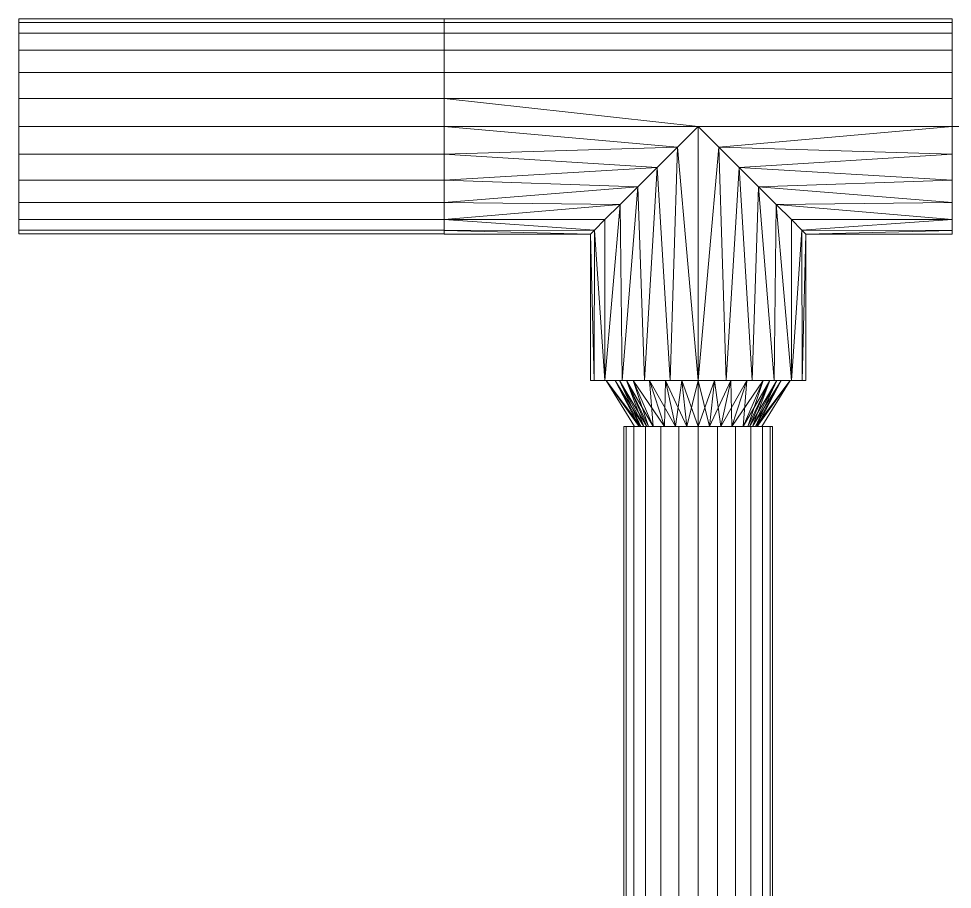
# Model space of a CAD drawing. Header units: inches. Extents: x -3325 to -59, y 5 to 733.
# Drawn here: x -3222.64 to -3214.39, y 622.26 to 629.95 of the extents above; entities that cross this region are included whole.
import ezdxf

# ---------------------------------------------------------------- set-up
doc = ezdxf.new("R2010")
doc.units = ezdxf.units.IN
doc.header["$MEASUREMENT"] = 0
doc.layers.add('P-PIPE', color=10, linetype='Continuous', lineweight=9)

# ---------------------------------------------------------------- blocks, each defined once
blk = doc.blocks.new('Tee - Welded - Generic - Standard-1125979-06 - Fifth Level')
at = {"layer": 'P-PIPE'}
mesh = blk.add_polyface(dxfattribs=at)
corners = [(-2.2441, -0.9508), (-2.2441, -0.9184, 0.2461), (-2.2441, -0.8234, 0.4754), (-2.2441, -0.6723, 0.6723), (-2.2441, -0.4754, 0.8234), (-2.2441, -0.2461, 0.9184), (-2.2441, 0, 0.9508), (-2.2441, 0.2461, 0.9184), (-2.2441, 0.4754, 0.8234), (-2.2441, 0.6723, 0.6723), (-2.2441, 0.8234, 0.4754), (-2.2441, 0.9184, 0.2461), (-2.2441, 0.9508), (-2.2441, 0.9184, -0.2461), (-2.2441, 0.8234, -0.4754), (-2.2441, 0.6723, -0.6723), (-2.2441, 0.4754, -0.8234), (-2.2441, 0.2461, -0.9184), (-2.2441, 0, -0.9508), (-2.2441, -0.2461, -0.9184), (-2.2441, -0.4754, -0.8234), (-2.2441, -0.6723, -0.6723), (-2.2441, -0.8234, -0.4754), (-2.2441, -0.9184, -0.2461)]
mesh.append_faces([[corners[k] for k in face] for face in [(10, 0, 7, 9)]], dxfattribs={"vtx0": -1, "vtx1": -1, "vtx2": -1})
mesh.append_faces([[corners[k] for k in face] for face in [(13, 21, 0, 10)]], dxfattribs={"vtx0": -1, "vtx1": -1, "vtx2": -1, "vtx3": -1})
mesh.append_faces([[corners[k] for k in face] for face in [(13, 16, 20, 21), (5, 7, 0, 1)]], dxfattribs={"vtx0": -1, "vtx1": -1, "vtx3": -1})
mesh.append_faces([[corners[k] for k in face] for face in [(4, 5, 3)]], dxfattribs={"vtx1": -1})
mesh.append_faces([[corners[k] for k in face] for face in [(18, 19, 20), (22, 23, 0, 21), (7, 8, 9), (5, 6, 7)]], dxfattribs={"vtx2": -1})
mesh.append_faces([[corners[k] for k in face] for face in [(16, 17, 18, 20), (1, 2, 3, 5)]], dxfattribs={"vtx2": -1, "vtx3": -1})
mesh.append_faces([[corners[k] for k in face] for face in [(13, 14, 15, 16), (10, 11, 12, 13)]], dxfattribs={"vtx3": -1})
mesh = blk.add_polyface(dxfattribs=at)
corners = [(-2.2441, 0.9508), (-2.2441, 0.9184, 0.2461), (-2.2441, 0.8234, 0.4754), (-2.2441, 0.6723, 0.6723), (-2.2441, 0.4754, 0.8234), (-2.2441, 0.2461, 0.9184), (-2.2441, 0, 0.9508), (-2.2441, -0.2461, 0.9184), (-2.2441, -0.4754, 0.8234), (-2.2441, -0.6723, 0.6723), (-2.2441, -0.8234, 0.4754), (-2.2441, -0.9184, 0.2461), (-2.2441, -0.9508), (-0.9508, -0.9508), (-0.9163, -0.9163, 0.2538), (-0.8229, -0.8229, 0.4762), (-0.6899, -0.6899, 0.6542), (-0.5329, -0.5329, 0.7874), (-0.3617, -0.3617, 0.8793), (-0.1826, -0.1826, 0.9331), (0, 0, 0.9508), (0.1826, -0.1826, 0.9331), (0.3617, -0.3617, 0.8793), (0.5329, -0.5329, 0.7874), (0.6899, -0.6899, 0.6542), (0.8229, -0.8229, 0.4762), (0.9163, -0.9163, 0.2538), (0.9508, -0.9508), (2.2441, -0.9508), (2.2441, -0.9184, 0.2461), (2.2441, -0.8234, 0.4754), (2.2441, -0.6723, 0.6723), (2.2441, -0.4754, 0.8234), (2.2441, -0.2461, 0.9184), (2.2441, 0, 0.9508), (2.2441, 0.2461, 0.9184), (2.2441, 0.4754, 0.8234), (2.2441, 0.6723, 0.6723), (2.2441, 0.8234, 0.4754), (2.2441, 0.9184, 0.2461), (2.2441, 0.9508)]
mesh.append_faces([[corners[k] for k in face] for face in [(13, 11, 12)]], dxfattribs={"vtx0": -1})
mesh.append_faces([[corners[k] for k in face] for face in [(27, 29, 26), (25, 30, 24), (11, 14, 10), (9, 17, 8), (16, 10, 15), (23, 32, 22), (21, 34, 20), (22, 33, 21), (33, 22, 32), (19, 7, 18), (7, 19, 6)]], dxfattribs={"vtx0": -1, "vtx1": -1})
mesh.append_faces([[corners[k] for k in face] for face in [(30, 25, 26), (24, 30, 31), (8, 17, 18), (21, 33, 34), (18, 7, 8), (20, 5, 6)]], dxfattribs={"vtx0": -1, "vtx2": -1})
mesh.append_faces([[corners[k] for k in face] for face in [(20, 34, 35, 5)]], dxfattribs={"vtx0": -1, "vtx2": -1, "vtx3": -1})
mesh.append_faces([[corners[k] for k in face] for face in [(28, 29, 27)]], dxfattribs={"vtx1": -1})
mesh.append_faces([[corners[k] for k in face] for face in [(29, 30, 26), (31, 32, 23), (23, 24, 31), (13, 14, 11), (14, 15, 10), (16, 17, 9), (9, 10, 16), (19, 20, 6)]], dxfattribs={"vtx1": -1, "vtx2": -1})
mesh.append_faces([[corners[k] for k in face] for face in [(38, 39, 1, 2), (36, 37, 3, 4), (37, 38, 2, 3), (35, 36, 4, 5)]], dxfattribs={"vtx1": -1, "vtx3": -1})
mesh.append_faces([[corners[k] for k in face] for face in [(39, 40, 0, 1)]], dxfattribs={"vtx3": -1})
mesh = blk.add_polyface(dxfattribs=at)
corners = [(-2.2441, -0.9508), (-2.2441, -0.9184, -0.2461), (-2.2441, -0.8234, -0.4754), (-2.2441, -0.6723, -0.6723), (-2.2441, -0.4754, -0.8234), (-2.2441, -0.2461, -0.9184), (-2.2441, 0, -0.9508), (-2.2441, 0.2461, -0.9184), (-2.2441, 0.4754, -0.8234), (-2.2441, 0.6723, -0.6723), (-2.2441, 0.8234, -0.4754), (-2.2441, 0.9184, -0.2461), (-2.2441, 0.9508), (2.2441, 0.9508), (2.2441, 0.9184, -0.2461), (2.2441, 0.8234, -0.4754), (2.2441, 0.6723, -0.6723), (2.2441, 0.4754, -0.8234), (2.2441, 0.2461, -0.9184), (2.2441, 0, -0.9508), (2.2441, -0.2461, -0.9184), (2.2441, -0.4754, -0.8234), (2.2441, -0.6723, -0.6723), (2.2441, -0.8234, -0.4754), (2.2441, -0.9184, -0.2461), (2.2441, -0.9508), (0.9508, -0.9508), (0.9163, -0.9163, -0.2538), (0.8229, -0.8229, -0.4762), (0.6899, -0.6899, -0.6542), (0.5329, -0.5329, -0.7874), (0.3617, -0.3617, -0.8793), (0.1826, -0.1826, -0.9331), (0, 0, -0.9508), (-0.1826, -0.1826, -0.9331), (-0.3617, -0.3617, -0.8793), (-0.5329, -0.5329, -0.7874), (-0.6899, -0.6899, -0.6542), (-0.8229, -0.8229, -0.4762), (-0.9163, -0.9163, -0.2538), (-0.9508, -0.9508)]
mesh.append_faces([[corners[k] for k in face] for face in [(1, 40, 0)]], dxfattribs={"vtx0": -1})
mesh.append_faces([[corners[k] for k in face] for face in [(33, 19, 32), (6, 34, 5), (32, 20, 31), (24, 27, 23), (27, 24, 26), (36, 4, 35), (3, 37, 2), (38, 2, 37), (21, 31, 20)]], dxfattribs={"vtx0": -1, "vtx1": -1})
mesh.append_faces([[corners[k] for k in face] for face in [(35, 4, 5), (6, 33, 34), (23, 28, 29), (29, 22, 23), (21, 30, 31), (23, 27, 28), (36, 3, 4), (3, 36, 37), (39, 1, 2)]], dxfattribs={"vtx0": -1, "vtx2": -1})
mesh.append_faces([[corners[k] for k in face] for face in [(19, 20, 32), (34, 35, 5), (6, 7, 33), (21, 22, 30), (29, 30, 22), (39, 40, 1), (38, 39, 2)]], dxfattribs={"vtx1": -1, "vtx2": -1})
mesh.append_faces([[corners[k] for k in face] for face in [(18, 19, 33, 7)]], dxfattribs={"vtx1": -1, "vtx2": -1, "vtx3": -1})
mesh.append_faces([[corners[k] for k in face] for face in [(15, 16, 9, 10), (14, 15, 10, 11), (16, 17, 8, 9), (17, 18, 7, 8)]], dxfattribs={"vtx1": -1, "vtx3": -1})
mesh.append_faces([[corners[k] for k in face] for face in [(12, 13, 14, 11), (24, 25, 26)]], dxfattribs={"vtx2": -1})
mesh = blk.add_polyface(dxfattribs=at)
corners = [(2.2441, -0.9508), (2.2441, -0.9184, -0.2461), (2.2441, -0.8234, -0.4754), (2.2441, -0.6723, -0.6723), (2.2441, -0.4754, -0.8234), (2.2441, -0.2461, -0.9184), (2.2441, 0, -0.9508), (2.2441, 0.2461, -0.9184), (2.2441, 0.4754, -0.8234), (2.2441, 0.6723, -0.6723), (2.2441, 0.8234, -0.4754), (2.2441, 0.9184, -0.2461), (2.2441, 0.9508), (2.2441, 0.9184, 0.2461), (2.2441, 0.8234, 0.4754), (2.2441, 0.6723, 0.6723), (2.2441, 0.4754, 0.8234), (2.2441, 0.2461, 0.9184), (2.2441, 0, 0.9508), (2.2441, -0.2461, 0.9184), (2.2441, -0.4754, 0.8234), (2.2441, -0.6723, 0.6723), (2.2441, -0.8234, 0.4754), (2.2441, -0.9184, 0.2461)]
mesh.append_faces([[corners[k] for k in face] for face in [(21, 19, 20)]], dxfattribs={"vtx0": -1})
mesh.append_faces([[corners[k] for k in face] for face in [(19, 23, 17, 18)]], dxfattribs={"vtx0": -1, "vtx1": -1})
mesh.append_faces([[corners[k] for k in face] for face in [(4, 8, 11, 3), (0, 3, 11, 23)]], dxfattribs={"vtx0": -1, "vtx1": -1, "vtx2": -1})
mesh.append_faces([[corners[k] for k in face] for face in [(11, 14, 17, 23)]], dxfattribs={"vtx0": -1, "vtx1": -1, "vtx2": -1, "vtx3": -1})
mesh.append_faces([[corners[k] for k in face] for face in [(9, 10, 11, 8), (4, 5, 6), (12, 13, 14, 11), (15, 16, 17, 14)]], dxfattribs={"vtx2": -1})
mesh.append_faces([[corners[k] for k in face] for face in [(6, 7, 8, 4), (21, 22, 23, 19)]], dxfattribs={"vtx2": -1, "vtx3": -1})
mesh.append_faces([[corners[k] for k in face] for face in [(0, 1, 2, 3)]], dxfattribs={"vtx3": -1})
mesh = blk.add_polyface(dxfattribs=at)
corners = [(-0.9508, -2.2441), (-0.9184, -2.2441, 0.2461), (-0.8234, -2.2441, 0.4754), (-0.6723, -2.2441, 0.6723), (-0.4754, -2.2441, 0.8234), (-0.2461, -2.2441, 0.9184), (0, -2.2441, 0.9508), (0.2461, -2.2441, 0.9184), (0.4754, -2.2441, 0.8234), (0.6723, -2.2441, 0.6723), (0.8234, -2.2441, 0.4754), (0.9184, -2.2441, 0.2461), (0.9508, -2.2441), (0.9508, -0.9508), (0.9163, -0.9163, 0.2538), (0.8229, -0.8229, 0.4762), (0.6899, -0.6899, 0.6542), (0.5329, -0.5329, 0.7874), (0.3617, -0.3617, 0.8793), (0.1826, -0.1826, 0.9331), (0, 0, 0.9508), (-0.1826, -0.1826, 0.9331), (-0.3617, -0.3617, 0.8793), (-0.5329, -0.5329, 0.7874), (-0.6899, -0.6899, 0.6542), (-0.8229, -0.8229, 0.4762), (-0.9163, -0.9163, 0.2538), (-0.9508, -0.9508)]
mesh.append_faces([[corners[k] for k in face] for face in [(13, 11, 12)]], dxfattribs={"vtx0": -1})
mesh.append_faces([[corners[k] for k in face] for face in [(22, 5, 21), (24, 3, 23), (8, 18, 7), (17, 9, 16)]], dxfattribs={"vtx0": -1, "vtx1": -1})
mesh.append_faces([[corners[k] for k in face] for face in [(24, 2, 3), (26, 1, 2), (22, 4, 5), (6, 20, 21), (21, 5, 6), (19, 6, 7), (16, 9, 10), (17, 8, 9), (6, 19, 20)]], dxfattribs={"vtx0": -1, "vtx2": -1})
mesh.append_faces([[corners[k] for k in face] for face in [(26, 27, 1), (3, 4, 23), (25, 26, 2), (24, 25, 2), (22, 23, 4), (10, 11, 14), (18, 19, 7), (17, 18, 8), (13, 14, 11), (15, 16, 10), (14, 15, 10)]], dxfattribs={"vtx1": -1, "vtx2": -1})
mesh.append_faces([[corners[k] for k in face] for face in [(27, 0, 1)]], dxfattribs={"vtx2": -1})
mesh = blk.add_polyface(dxfattribs=at)
corners = [(0.9508, -2.2441), (0.9184, -2.2441, -0.2461), (0.8234, -2.2441, -0.4754), (0.6723, -2.2441, -0.6723), (0.4754, -2.2441, -0.8234), (0.2461, -2.2441, -0.9184), (0, -2.2441, -0.9508), (-0.2461, -2.2441, -0.9184), (-0.4754, -2.2441, -0.8234), (-0.6723, -2.2441, -0.6723), (-0.8234, -2.2441, -0.4754), (-0.9184, -2.2441, -0.2461), (-0.9508, -2.2441), (-0.9508, -0.9508), (-0.9163, -0.9163, -0.2538), (-0.8229, -0.8229, -0.4762), (-0.6899, -0.6899, -0.6542), (-0.5329, -0.5329, -0.7874), (-0.3617, -0.3617, -0.8793), (-0.1826, -0.1826, -0.9331), (0, 0, -0.9508), (0.1826, -0.1826, -0.9331), (0.3617, -0.3617, -0.8793), (0.5329, -0.5329, -0.7874), (0.6899, -0.6899, -0.6542), (0.8229, -0.8229, -0.4762), (0.9163, -0.9163, -0.2538), (0.9508, -0.9508)]
mesh.append_faces([[corners[k] for k in face] for face in [(13, 11, 12)]], dxfattribs={"vtx0": -1})
mesh.append_faces([[corners[k] for k in face] for face in [(22, 5, 21), (24, 3, 23), (8, 18, 7), (17, 9, 16)]], dxfattribs={"vtx0": -1, "vtx1": -1})
mesh.append_faces([[corners[k] for k in face] for face in [(24, 2, 3), (26, 1, 2), (22, 4, 5), (6, 20, 21), (21, 5, 6), (19, 6, 7), (16, 9, 10), (17, 8, 9), (6, 19, 20)]], dxfattribs={"vtx0": -1, "vtx2": -1})
mesh.append_faces([[corners[k] for k in face] for face in [(0, 1, 27)]], dxfattribs={"vtx1": -1})
mesh.append_faces([[corners[k] for k in face] for face in [(26, 27, 1), (3, 4, 23), (25, 26, 2), (24, 25, 2), (22, 23, 4), (10, 11, 14), (18, 19, 7), (17, 18, 8), (13, 14, 11), (15, 16, 10), (14, 15, 10)]], dxfattribs={"vtx1": -1, "vtx2": -1})
mesh = blk.add_polyface(dxfattribs=at)
corners = [(-0.9508, -2.2441), (-0.9184, -2.2441, -0.2461), (-0.8234, -2.2441, -0.4754), (-0.6723, -2.2441, -0.6723), (-0.4754, -2.2441, -0.8234), (-0.2461, -2.2441, -0.9184), (0, -2.2441, -0.9508), (0.2461, -2.2441, -0.9184), (0.4754, -2.2441, -0.8234), (0.6723, -2.2441, -0.6723), (0.8234, -2.2441, -0.4754), (0.9184, -2.2441, -0.2461), (0.9508, -2.2441), (0.9184, -2.2441, 0.2461), (0.8234, -2.2441, 0.4754), (0.6723, -2.2441, 0.6723), (0.4754, -2.2441, 0.8234), (0.2461, -2.2441, 0.9184), (0, -2.2441, 0.9508), (-0.2461, -2.2441, 0.9184), (-0.4754, -2.2441, 0.8234), (-0.6723, -2.2441, 0.6723), (-0.8234, -2.2441, 0.4754), (-0.9184, -2.2441, 0.2461)]
mesh.append_faces([[corners[k] for k in face] for face in [(6, 4, 5), (21, 19, 20)]], dxfattribs={"vtx0": -1})
mesh.append_faces([[corners[k] for k in face] for face in [(23, 6, 11, 14), (23, 14, 17, 19)]], dxfattribs={"vtx0": -1, "vtx1": -1, "vtx2": -1, "vtx3": -1})
mesh.append_faces([[corners[k] for k in face] for face in [(6, 23, 3, 4)]], dxfattribs={"vtx0": -1, "vtx1": -1, "vtx3": -1})
mesh.append_faces([[corners[k] for k in face] for face in [(3, 23, 0)]], dxfattribs={"vtx0": -1, "vtx2": -1})
mesh.append_faces([[corners[k] for k in face] for face in [(16, 17, 14, 15)]], dxfattribs={"vtx1": -1})
mesh.append_faces([[corners[k] for k in face] for face in [(12, 13, 14, 11), (17, 18, 19)]], dxfattribs={"vtx2": -1})
mesh.append_faces([[corners[k] for k in face] for face in [(9, 10, 11, 6), (21, 22, 23, 19)]], dxfattribs={"vtx2": -1, "vtx3": -1})
mesh.append_faces([[corners[k] for k in face] for face in [(6, 7, 8, 9), (0, 1, 2, 3)]], dxfattribs={"vtx3": -1})
blk = doc.blocks.new('Transition - Generic - Plumbing-CW-1022941-06 - Fifth Level')
at = {"layer": 'P-PIPE'}
mesh = blk.add_polyface(dxfattribs=at)
corners = [(0, -0.8125), (0, -0.5745, 0.5745), (0, 0, 0.8125), (0, 0.5745, 0.5745), (0, 0.8125), (0, 0.5745, -0.5745), (0, 0, -0.8125), (0, -0.5745, -0.5745)]
mesh.append_faces([[corners[k] for k in face] for face in [(5, 3, 4)]], dxfattribs={"vtx0": -1})
mesh.append_faces([[corners[k] for k in face] for face in [(0, 3, 5, 6)]], dxfattribs={"vtx0": -1, "vtx1": -1, "vtx3": -1})
mesh.append_faces([[corners[k] for k in face] for face in [(2, 3, 0, 1), (7, 0, 6)]], dxfattribs={"vtx1": -1})
mesh = blk.add_polyface(dxfattribs=at)
corners = [(0, -0.8125), (0, -0.5745, -0.5745), (0, 0, -0.8125), (0, 0.5745, -0.5745), (0, 0.8125), (0.4063, 0.5625), (0.4063, 0.3977, -0.3977), (0.4063, 0, -0.5625), (0.4063, -0.3977, -0.3977), (0.4063, -0.5625), (0.4063, 0.4523, -0.2661), (0, 0.6935, -0.2873), (0, 0.7329, -0.1922), (0, 0.2873, -0.6935), (0.4063, 0.1989, -0.4801), (0.4063, 0.0994, -0.5213), (0.4063, -0.4801, -0.1989), (0, -0.6935, -0.2873), (0, -0.634, -0.4309), (0.4063, -0.1989, -0.4801), (0, -0.2873, -0.6935), (0, -0.1436, -0.753), (0, 0.634, -0.4309), (0.4063, 0.5074, -0.1331), (0, 0.4309, -0.634), (0.4063, 0.2983, -0.4389), (0, 0.1436, -0.753), (0, -0.7329, -0.1922), (0.4063, -0.5213, -0.0994), (0.4063, -0.4389, -0.2983), (0, -0.4309, -0.634), (0.4063, -0.2983, -0.4389), (0.4063, -0.0994, -0.5213)]
mesh.append_faces([[corners[k] for k in face] for face in [(23, 4, 5)]], dxfattribs={"vtx0": -1})
mesh.append_faces([[corners[k] for k in face] for face in [(4, 23, 12), (14, 24, 25), (6, 22, 10), (13, 15, 26), (29, 1, 8), (16, 18, 29), (1, 29, 18), (19, 21, 32), (7, 26, 15), (2, 32, 21), (22, 6, 3), (10, 11, 23), (3, 25, 24), (15, 13, 14), (18, 16, 17), (20, 31, 30), (21, 19, 20)]], dxfattribs={"vtx0": -1, "vtx1": -1})
mesh.append_faces([[corners[k] for k in face] for face in [(14, 13, 24), (7, 2, 26), (3, 6, 25), (23, 11, 12), (2, 7, 32), (27, 16, 28), (8, 1, 30)]], dxfattribs={"vtx0": -1, "vtx2": -1})
mesh.append_faces([[corners[k] for k in face] for face in [(9, 0, 28)]], dxfattribs={"vtx1": -1})
mesh.append_faces([[corners[k] for k in face] for face in [(27, 17, 16), (19, 31, 20), (31, 8, 30), (22, 11, 10), (0, 27, 28)]], dxfattribs={"vtx1": -1, "vtx2": -1})
mesh = blk.add_polyface(dxfattribs=at)
corners = [(0, 0.8125), (0, 0.5745, 0.5745), (0, 0, 0.8125), (0, -0.5745, 0.5745), (0, -0.8125), (0.4063, -0.5625), (0.4063, -0.3977, 0.3977), (0.4063, 0, 0.5625), (0.4063, 0.3977, 0.3977), (0.4063, 0.5625), (0.4063, -0.4523, 0.2661), (0, -0.6935, 0.2873), (0, -0.7329, 0.1922), (0, -0.2873, 0.6935), (0.4063, -0.1989, 0.4801), (0.4063, -0.0994, 0.5213), (0.4063, 0.4801, 0.1989), (0, 0.6935, 0.2873), (0, 0.634, 0.4309), (0.4063, 0.1989, 0.4801), (0, 0.2873, 0.6935), (0, 0.1436, 0.753), (0, -0.634, 0.4309), (0.4063, -0.5074, 0.1331), (0, -0.4309, 0.634), (0.4063, -0.2983, 0.4389), (0, -0.1436, 0.753), (0, 0.7329, 0.1922), (0.4063, 0.5213, 0.0994), (0.4063, 0.4389, 0.2983), (0, 0.4309, 0.634), (0.4063, 0.2983, 0.4389), (0.4063, 0.0994, 0.5213)]
mesh.append_faces([[corners[k] for k in face] for face in [(23, 4, 5)]], dxfattribs={"vtx0": -1})
mesh.append_faces([[corners[k] for k in face] for face in [(4, 23, 12), (14, 24, 25), (6, 22, 10), (13, 15, 26), (29, 1, 8), (16, 18, 29), (1, 29, 18), (19, 21, 32), (7, 26, 15), (2, 32, 21), (22, 6, 3), (10, 11, 23), (3, 25, 24), (15, 13, 14), (18, 16, 17), (20, 31, 30), (21, 19, 20)]], dxfattribs={"vtx0": -1, "vtx1": -1})
mesh.append_faces([[corners[k] for k in face] for face in [(14, 13, 24), (7, 2, 26), (3, 6, 25), (23, 11, 12), (2, 7, 32), (27, 16, 28), (8, 1, 30)]], dxfattribs={"vtx0": -1, "vtx2": -1})
mesh.append_faces([[corners[k] for k in face] for face in [(9, 0, 28)]], dxfattribs={"vtx1": -1})
mesh.append_faces([[corners[k] for k in face] for face in [(27, 17, 16), (19, 31, 20), (31, 8, 30), (22, 11, 10), (0, 27, 28)]], dxfattribs={"vtx1": -1, "vtx2": -1})
mesh = blk.add_polyface(dxfattribs=at)
corners = [(0.4063, -0.5625), (0.4063, -0.3977, -0.3977), (0.4063, 0, -0.5625), (0.4063, 0.3977, -0.3977), (0.4063, 0.5625), (0.4063, 0.3977, 0.3977), (0.4063, 0, 0.5625), (0.4063, -0.3977, 0.3977)]
mesh.append_faces([[corners[k] for k in face] for face in [(4, 7, 1, 2)]], dxfattribs={"vtx0": -1, "vtx1": -1, "vtx3": -1})
mesh.append_faces([[corners[k] for k in face] for face in [(3, 4, 2)]], dxfattribs={"vtx1": -1})
mesh.append_faces([[corners[k] for k in face] for face in [(5, 6, 7, 4), (7, 0, 1)]], dxfattribs={"vtx2": -1})

msp = doc.modelspace()

# ---------------------------------------------------------------- linework, layer by layer
at = {"layer": 'P-PIPE', "color": 1}
for p, q in [((-3218.8791, 629, 1076), (-3222.635, 629, 1076)), ((-3218.8791, 629, 1076), (-3222.635, 629, 1076)), ((-3218.8791, 629, 1076), (-3214.3909, 629, 1076)), ((-3216.635, 626.7559, 1076), (-3216.635, 629, 1076)), ((-3181.3791, 629, 1076), (-3214.3909, 629, 1076)), ((-3181.3791, 629, 1076), (-3214.3909, 629, 1076)), ((-3216.635, 626.7559, 1076), (-3216.635, 626.3497, 1076)), ((-3216.635, 617.82, 1076), (-3216.635, 626.3497, 1076)), ((-3216.635, 617.82, 1076), (-3216.635, 626.3497, 1076))]:
    msp.add_line(p, q, dxfattribs=at)

# ---------------------------------------------------------------- block references
msp.add_blockref('Tee - Welded - Generic - Standard-1125979-06 - Fifth Level', (-3216.635, 629, 1076), dxfattribs=at)
at = {"layer": 'P-PIPE', "color": 1, "rotation": 270}
msp.add_blockref('Transition - Generic - Plumbing-CW-1022941-06 - Fifth Level', (-3216.635, 626.7559, 1076), dxfattribs=at)

# ---------------------------------------------------------------- meshes
at = {"layer": 'P-PIPE', "color": 1}
mesh = msp.add_polyface(dxfattribs=at)
corners = [(-3222.635, 629.95, 1076), (-3222.635, 629.9176, 1075.7542), (-3222.635, 629.8227, 1075.525), (-3222.635, 629.6717, 1075.3282), (-3222.635, 629.475, 1075.1773), (-3222.635, 629.2459, 1075.0823), (-3222.635, 629, 1075.05), (-3222.635, 628.7541, 1075.0823), (-3222.635, 628.525, 1075.1773), (-3222.635, 628.3282, 1075.3282), (-3222.635, 628.1773, 1075.525), (-3222.635, 628.0824, 1075.7542), (-3222.635, 628.05, 1076), (-3222.635, 628.0824, 1076.2459), (-3222.635, 628.1773, 1076.475), (-3222.635, 628.3282, 1076.6718), (-3222.635, 628.525, 1076.8228), (-3222.635, 628.7541, 1076.9176), (-3222.635, 629, 1076.95), (-3222.635, 629.2459, 1076.9176), (-3222.635, 629.475, 1076.8228), (-3222.635, 629.6717, 1076.6718), (-3222.635, 629.8227, 1076.475), (-3222.635, 629.9176, 1076.2459)]
mesh.append_faces([[corners[k] for k in face] for face in [(11, 9, 10)]], dxfattribs={"vtx0": -1, "color": 1})
mesh.append_faces([[corners[k] for k in face] for face in [(1, 4, 23, 0)]], dxfattribs={"vtx0": -1, "vtx1": -1, "color": 1})
mesh.append_faces([[corners[k] for k in face] for face in [(4, 20, 23), (8, 13, 16)]], dxfattribs={"vtx0": -1, "vtx1": -1, "vtx2": -1, "color": 1})
mesh.append_faces([[corners[k] for k in face] for face in [(16, 19, 20, 8)]], dxfattribs={"vtx0": -1, "vtx2": -1, "vtx3": -1, "color": 1})
mesh.append_faces([[corners[k] for k in face] for face in [(12, 13, 11)]], dxfattribs={"vtx1": -1, "color": 1})
mesh.append_faces([[corners[k] for k in face] for face in [(4, 5, 8, 20), (8, 9, 11, 13)]], dxfattribs={"vtx1": -1, "vtx2": -1, "vtx3": -1, "color": 1})
mesh.append_faces([[corners[k] for k in face] for face in [(21, 22, 23, 20), (17, 18, 19, 16)]], dxfattribs={"vtx2": -1, "color": 1})
mesh.append_faces([[corners[k] for k in face] for face in [(1, 2, 3, 4), (5, 6, 7, 8), (13, 14, 15, 16)]], dxfattribs={"vtx3": -1, "color": 1})
mesh = msp.add_polyface(dxfattribs=at)
corners = [(-3218.8792, 629, 1076.95), (-3218.8792, 629.2459, 1076.9176), (-3218.8792, 629.475, 1076.8228), (-3218.8792, 629.6717, 1076.6718), (-3218.8792, 629.8227, 1076.475), (-3218.8792, 629.9176, 1076.2459), (-3218.8792, 629.95, 1076), (-3222.635, 629.95, 1076), (-3222.635, 629.9176, 1076.2459), (-3222.635, 629.8227, 1076.475), (-3222.635, 629.6717, 1076.6718), (-3222.635, 629.475, 1076.8228), (-3222.635, 629.2459, 1076.9176), (-3222.635, 629, 1076.95)]
mesh.append_faces([[corners[k] for k in face] for face in [(5, 8, 9, 4)]], dxfattribs={"vtx0": -1, "vtx2": -1, "color": 1})
mesh.append_faces([[corners[k] for k in face] for face in [(7, 8, 5, 6)]], dxfattribs={"vtx1": -1, "color": 1})
mesh.append_faces([[corners[k] for k in face] for face in [(3, 4, 9, 10), (11, 12, 1, 2), (2, 3, 10, 11)]], dxfattribs={"vtx1": -1, "vtx3": -1, "color": 1})
mesh.append_faces([[corners[k] for k in face] for face in [(12, 13, 0, 1)]], dxfattribs={"vtx3": -1, "color": 1})
mesh = msp.add_polyface(dxfattribs=at)
corners = [(-3218.8792, 629.95, 1076), (-3218.8792, 629.9176, 1075.7542), (-3218.8792, 629.8227, 1075.525), (-3218.8792, 629.6717, 1075.3282), (-3218.8792, 629.475, 1075.1773), (-3218.8792, 629.2459, 1075.0823), (-3218.8792, 629, 1075.05), (-3222.635, 629, 1075.05), (-3222.635, 629.2459, 1075.0823), (-3222.635, 629.475, 1075.1773), (-3222.635, 629.6717, 1075.3282), (-3222.635, 629.8227, 1075.525), (-3222.635, 629.9176, 1075.7542), (-3222.635, 629.95, 1076)]
mesh.append_faces([[corners[k] for k in face] for face in [(7, 8, 5, 6)]], dxfattribs={"vtx1": -1, "color": 1})
mesh.append_faces([[corners[k] for k in face] for face in [(8, 9, 4, 5), (3, 4, 9, 10), (11, 12, 1, 2), (2, 3, 10, 11)]], dxfattribs={"vtx1": -1, "vtx3": -1, "color": 1})
mesh.append_faces([[corners[k] for k in face] for face in [(12, 13, 0, 1)]], dxfattribs={"vtx3": -1, "color": 1})
mesh = msp.add_polyface(dxfattribs=at)
corners = [(-3218.8792, 629.95, 1076), (-3218.8792, 629.9176, 1076.2459), (-3218.8792, 629.8227, 1076.475), (-3218.8792, 629.6717, 1076.6718), (-3218.8792, 629.475, 1076.8228), (-3218.8792, 629.2459, 1076.9176), (-3218.8792, 629, 1076.95), (-3218.8792, 628.7541, 1076.9176), (-3218.8792, 628.525, 1076.8228), (-3218.8792, 628.3282, 1076.6718), (-3218.8792, 628.1773, 1076.475), (-3218.8792, 628.0824, 1076.2459), (-3218.8792, 628.05, 1076), (-3218.8792, 628.0824, 1075.7542), (-3218.8792, 628.1773, 1075.525), (-3218.8792, 628.3282, 1075.3282), (-3218.8792, 628.525, 1075.1773), (-3218.8792, 628.7541, 1075.0823), (-3218.8792, 629, 1075.05), (-3218.8792, 629.2459, 1075.0823), (-3218.8792, 629.475, 1075.1773), (-3218.8792, 629.6717, 1075.3282), (-3218.8792, 629.8227, 1075.525), (-3218.8792, 629.9176, 1075.7542)]
mesh.append_faces([[corners[k] for k in face] for face in [(13, 11, 12)]], dxfattribs={"vtx0": -1, "color": 1})
mesh.append_faces([[corners[k] for k in face] for face in [(1, 20, 23, 0)]], dxfattribs={"vtx0": -1, "vtx1": -1, "color": 1})
mesh.append_faces([[corners[k] for k in face] for face in [(1, 4, 20), (8, 11, 16)]], dxfattribs={"vtx0": -1, "vtx1": -1, "vtx2": -1, "color": 1})
mesh.append_faces([[corners[k] for k in face] for face in [(16, 19, 20, 4), (13, 15, 16, 11)]], dxfattribs={"vtx0": -1, "vtx2": -1, "vtx3": -1, "color": 1})
mesh.append_faces([[corners[k] for k in face] for face in [(14, 15, 13)]], dxfattribs={"vtx1": -1, "color": 1})
mesh.append_faces([[corners[k] for k in face] for face in [(4, 5, 8, 16)]], dxfattribs={"vtx1": -1, "vtx2": -1, "vtx3": -1, "color": 1})
mesh.append_faces([[corners[k] for k in face] for face in [(21, 22, 23, 20), (17, 18, 19, 16), (9, 10, 11, 8)]], dxfattribs={"vtx2": -1, "color": 1})
mesh.append_faces([[corners[k] for k in face] for face in [(1, 2, 3, 4), (5, 6, 7, 8)]], dxfattribs={"vtx3": -1, "color": 1})
mesh = msp.add_polyface(dxfattribs=at)
corners = [(-3218.8792, 628.05, 1076), (-3218.8792, 628.0824, 1076.2459), (-3218.8792, 628.1773, 1076.475), (-3218.8792, 628.3282, 1076.6718), (-3218.8792, 628.525, 1076.8228), (-3218.8792, 628.7541, 1076.9176), (-3218.8792, 629, 1076.95), (-3222.635, 629, 1076.95), (-3222.635, 628.7541, 1076.9176), (-3222.635, 628.525, 1076.8228), (-3222.635, 628.3282, 1076.6718), (-3222.635, 628.1773, 1076.475), (-3222.635, 628.0824, 1076.2459), (-3222.635, 628.05, 1076)]
mesh.append_faces([[corners[k] for k in face] for face in [(7, 8, 5, 6)]], dxfattribs={"vtx1": -1, "color": 1})
mesh.append_faces([[corners[k] for k in face] for face in [(8, 9, 4, 5), (3, 4, 9, 10), (11, 12, 1, 2), (2, 3, 10, 11)]], dxfattribs={"vtx1": -1, "vtx3": -1, "color": 1})
mesh.append_faces([[corners[k] for k in face] for face in [(12, 13, 0, 1)]], dxfattribs={"vtx3": -1, "color": 1})
mesh = msp.add_polyface(dxfattribs=at)
corners = [(-3218.8792, 629, 1075.05), (-3218.8792, 628.7541, 1075.0823), (-3218.8792, 628.525, 1075.1773), (-3218.8792, 628.3282, 1075.3282), (-3218.8792, 628.1773, 1075.525), (-3218.8792, 628.0824, 1075.7542), (-3218.8792, 628.05, 1076), (-3222.635, 628.05, 1076), (-3222.635, 628.0824, 1075.7542), (-3222.635, 628.1773, 1075.525), (-3222.635, 628.3282, 1075.3282), (-3222.635, 628.525, 1075.1773), (-3222.635, 628.7541, 1075.0823), (-3222.635, 629, 1075.05)]
mesh.append_faces([[corners[k] for k in face] for face in [(7, 8, 5, 6)]], dxfattribs={"vtx1": -1, "color": 1})
mesh.append_faces([[corners[k] for k in face] for face in [(8, 9, 4, 5), (3, 4, 9, 10), (11, 12, 1, 2), (2, 3, 10, 11)]], dxfattribs={"vtx1": -1, "vtx3": -1, "color": 1})
mesh.append_faces([[corners[k] for k in face] for face in [(12, 13, 0, 1)]], dxfattribs={"vtx3": -1, "color": 1})
mesh = msp.add_polyface(dxfattribs=at)
corners = [(-3215.9777, 626.3497, 1076), (-3216, 626.3497, 1075.8299), (-3216.0656, 626.3497, 1075.6713), (-3216.1703, 626.3497, 1075.5351), (-3216.3062, 626.3497, 1075.4306), (-3216.4647, 626.3497, 1075.3649), (-3216.635, 626.3497, 1075.3425), (-3216.8053, 626.3497, 1075.3649), (-3216.9639, 626.3497, 1075.4306), (-3217.1001, 626.3497, 1075.5351), (-3217.2045, 626.3497, 1075.6713), (-3217.27, 626.3497, 1075.8299), (-3217.2924, 626.3497, 1076), (-3217.27, 626.3497, 1076.1702), (-3217.2045, 626.3497, 1076.3287), (-3217.1001, 626.3497, 1076.465), (-3216.9639, 626.3497, 1076.5694), (-3216.8053, 626.3497, 1076.6351), (-3216.635, 626.3497, 1076.6575), (-3216.4647, 626.3497, 1076.6351), (-3216.3062, 626.3497, 1076.5694), (-3216.1703, 626.3497, 1076.465), (-3216.0656, 626.3497, 1076.3287), (-3216, 626.3497, 1076.1702)]
mesh.append_faces([[corners[k] for k in face] for face in [(11, 8, 9, 10), (16, 13, 14, 15)]], dxfattribs={"vtx0": -1, "color": 1})
mesh.append_faces([[corners[k] for k in face] for face in [(11, 13, 1, 6), (23, 13, 18, 20)]], dxfattribs={"vtx0": -1, "vtx1": -1, "vtx2": -1, "vtx3": -1, "color": 1})
mesh.append_faces([[corners[k] for k in face] for face in [(19, 20, 18)]], dxfattribs={"vtx1": -1, "color": 1})
mesh.append_faces([[corners[k] for k in face] for face in [(11, 12, 13), (21, 22, 23, 20)]], dxfattribs={"vtx2": -1, "color": 1})
mesh.append_faces([[corners[k] for k in face] for face in [(6, 7, 8, 11), (4, 5, 6, 1), (16, 17, 18, 13), (23, 0, 1, 13)]], dxfattribs={"vtx2": -1, "vtx3": -1, "color": 1})
mesh.append_faces([[corners[k] for k in face] for face in [(1, 2, 3, 4)]], dxfattribs={"vtx3": -1, "color": 1})
mesh = msp.add_polyface(dxfattribs=at)
corners = [(-3217.2924, 617.82, 1076), (-3217.27, 617.82, 1076.1702), (-3217.2045, 617.82, 1076.3287), (-3217.1001, 617.82, 1076.465), (-3216.9639, 617.82, 1076.5694), (-3216.8053, 617.82, 1076.6351), (-3216.635, 617.82, 1076.6575), (-3216.635, 626.3497, 1076.6575), (-3216.8053, 626.3497, 1076.6351), (-3216.9639, 626.3497, 1076.5694), (-3217.1001, 626.3497, 1076.465), (-3217.2045, 626.3497, 1076.3287), (-3217.27, 626.3497, 1076.1702), (-3217.2924, 626.3497, 1076)]
mesh.append_faces([[corners[k] for k in face] for face in [(7, 8, 5, 6)]], dxfattribs={"vtx1": -1, "color": 1})
mesh.append_faces([[corners[k] for k in face] for face in [(8, 9, 4, 5), (3, 4, 9, 10), (11, 12, 1, 2), (2, 3, 10, 11)]], dxfattribs={"vtx1": -1, "vtx3": -1, "color": 1})
mesh.append_faces([[corners[k] for k in face] for face in [(12, 13, 0, 1)]], dxfattribs={"vtx3": -1, "color": 1})
mesh = msp.add_polyface(dxfattribs=at)
corners = [(-3216.635, 617.82, 1075.3425), (-3216.8053, 617.82, 1075.3649), (-3216.9639, 617.82, 1075.4306), (-3217.1001, 617.82, 1075.5351), (-3217.2045, 617.82, 1075.6713), (-3217.27, 617.82, 1075.8299), (-3217.2924, 617.82, 1076), (-3217.2924, 626.3497, 1076), (-3217.27, 626.3497, 1075.8299), (-3217.2045, 626.3497, 1075.6713), (-3217.1001, 626.3497, 1075.5351), (-3216.9639, 626.3497, 1075.4306), (-3216.8053, 626.3497, 1075.3649), (-3216.635, 626.3497, 1075.3425)]
mesh.append_faces([[corners[k] for k in face] for face in [(7, 8, 5, 6)]], dxfattribs={"vtx1": -1, "color": 1})
mesh.append_faces([[corners[k] for k in face] for face in [(8, 9, 4, 5), (3, 4, 9, 10), (11, 12, 1, 2), (2, 3, 10, 11)]], dxfattribs={"vtx1": -1, "vtx3": -1, "color": 1})
mesh.append_faces([[corners[k] for k in face] for face in [(12, 13, 0, 1)]], dxfattribs={"vtx3": -1, "color": 1})
mesh = msp.add_polyface(dxfattribs=at)
corners = [(-3216.635, 617.82, 1076.6575), (-3216.4647, 617.82, 1076.6351), (-3216.3062, 617.82, 1076.5694), (-3216.1703, 617.82, 1076.465), (-3216.0656, 617.82, 1076.3287), (-3216, 617.82, 1076.1702), (-3215.9777, 617.82, 1076), (-3215.9777, 626.3497, 1076), (-3216, 626.3497, 1076.1702), (-3216.0656, 626.3497, 1076.3287), (-3216.1703, 626.3497, 1076.465), (-3216.3062, 626.3497, 1076.5694), (-3216.4647, 626.3497, 1076.6351), (-3216.635, 626.3497, 1076.6575)]
mesh.append_faces([[corners[k] for k in face] for face in [(8, 9, 4, 5), (3, 4, 9, 10), (11, 12, 1, 2), (2, 3, 10, 11)]], dxfattribs={"vtx1": -1, "vtx3": -1, "color": 1})
mesh.append_faces([[corners[k] for k in face] for face in [(6, 7, 8, 5)]], dxfattribs={"vtx2": -1, "color": 1})
mesh.append_faces([[corners[k] for k in face] for face in [(12, 13, 0, 1)]], dxfattribs={"vtx3": -1, "color": 1})
mesh = msp.add_polyface(dxfattribs=at)
corners = [(-3215.9777, 617.82, 1076), (-3216, 617.82, 1075.8299), (-3216.0656, 617.82, 1075.6713), (-3216.1703, 617.82, 1075.5351), (-3216.3062, 617.82, 1075.4306), (-3216.4647, 617.82, 1075.3649), (-3216.635, 617.82, 1075.3425), (-3216.635, 626.3497, 1075.3425), (-3216.4647, 626.3497, 1075.3649), (-3216.3062, 626.3497, 1075.4306), (-3216.1703, 626.3497, 1075.5351), (-3216.0656, 626.3497, 1075.6713), (-3216, 626.3497, 1075.8299), (-3215.9777, 626.3497, 1076)]
mesh.append_faces([[corners[k] for k in face] for face in [(7, 8, 5, 6)]], dxfattribs={"vtx1": -1, "color": 1})
mesh.append_faces([[corners[k] for k in face] for face in [(8, 9, 4, 5), (3, 4, 9, 10), (11, 12, 1, 2), (2, 3, 10, 11)]], dxfattribs={"vtx1": -1, "vtx3": -1, "color": 1})
mesh.append_faces([[corners[k] for k in face] for face in [(12, 13, 0, 1)]], dxfattribs={"vtx3": -1, "color": 1})

doc.saveas('drawing.dxf')
